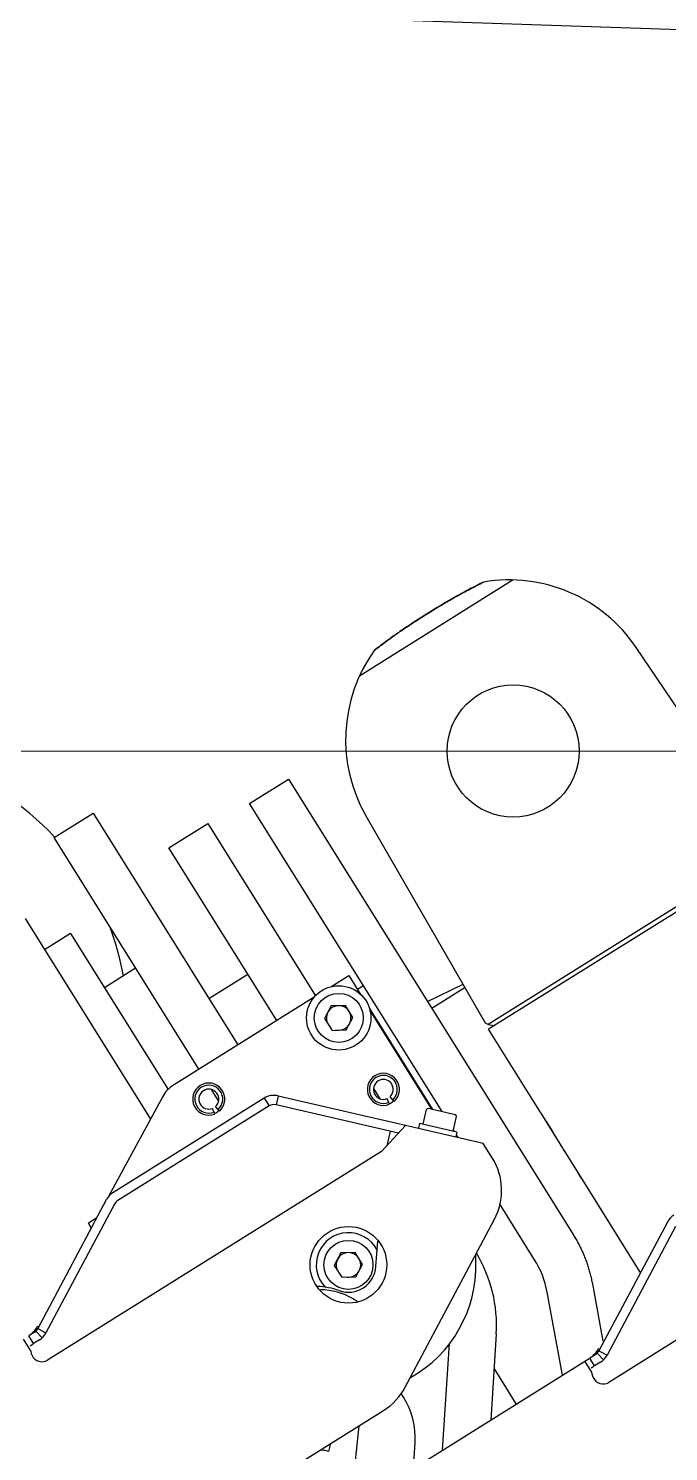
# Model space of a CAD drawing. Header units: millimetres. Extents: x 1084702 to 1166801, y 36632 to 124519.
# Drawn here: x 1098252.4 to 1098461.3, y 107416.3 to 107880.6 of the extents above; entities that cross this region are included whole.
import ezdxf

# ---------------------------------------------------------------- set-up
doc = ezdxf.new("R2010")
doc.units = ezdxf.units.MM
doc.header["$LTSCALE"] = 250
doc.linetypes.add('CENTER', pattern=[3, 2.5, -0.25, 0, -0.25])
doc.layers.get('0').update_dxf_attribs({"color": 255})

# ---------------------------------------------------------------- blocks, each defined once
blk = doc.blocks.new('PK65002M m platform_side')
at = {"linetype": 'Continuous'}
for p, q in [((-9757.78, 6746.61), (-9807.97, 6715.24)), ((-9774.15, 6742.47), (-9774.66, 6742.19)), ((-9674.06, 6659.96), (-9717.65, 6724.58)), ((-9843.82, 6673.71), (-9831.1, 6681.66)), ((-9831.1, 6681.66), (-9738.06, 6532.76)), ((-9780.99, 6573.16), (-9843.82, 6673.71)), ((-9907.61, 6662.57), (-9894.89, 6670.52)), ((-9894.89, 6670.52), (-9847.67, 6594.94)), ((-9870.13, 6659.2), (-9857.41, 6667.15)), ((-9857.41, 6667.15), (-9822.31, 6610.97)), ((-9766.79, 6602.01), (-9805.77, 6669.52)), ((-9860.39, 6586.99), (-9907.61, 6662.57)), ((-9834.95, 6602.89), (-9870.13, 6659.2)), ((-9674.11, 6659), (-9765.91, 6601.64)), ((-9672.54, 6658.31), (-9765.82, 6600.02)), ((-9917.08, 6636.21), (-9876.17, 6570.74)), ((-9902.22, 6631.29), (-9910.7, 6625.99)), ((-9902.22, 6631.29), (-9870.41, 6580.39)), ((-9880.99, 6619.96), (-9891.16, 6613.6)), ((-9844.34, 6617.93), (-9857.07, 6609.98)), ((-9817.3, 6613.9), (-9811.43, 6617.57)), ((-9811.43, 6617.57), (-9807.59, 6611.42)), ((-9806.62, 6614.17), (-9808.55, 6612.96)), ((-9785.75, 6609.08), (-9774.11, 6614.69)), ((-9773.51, 6613.65), (-9784.37, 6606.86)), ((-9822.7, 6610.54), (-9868.68, 6581.81)), ((-9817.17, 6607.65), (-9819.34, 6603.57)), ((-9812.55, 6607.81), (-9817.17, 6607.65)), ((-9810.11, 6603.9), (-9812.55, 6607.81)), ((-9804.69, 6606.78), (-9784.13, 6573.88)), ((-9819.34, 6603.57), (-9816.89, 6599.66)), ((-9812.27, 6599.82), (-9810.11, 6603.9)), ((-9784.3, 6573.92), (-9804.57, 6606.36)), ((-9765.91, 6601.64), (-9766.79, 6602.01)), ((-9816.89, 6599.66), (-9812.27, 6599.82)), ((-9765.91, 6601.64), (-9763.89, 6601.23)), ((-9753.91, 6580.96), (-9765.82, 6600.02)), ((-9853.93, 6576.66), (-9856.25, 6580.37)), ((-9803.38, 6580.69), (-9801.32, 6577.38)), ((-9752.27, 6578.32), (-9753.91, 6580.96)), ((-9872.16, 6578.11), (-9889.77, 6545.73)), ((-9839.01, 6577.56), (-9888.43, 6546.68)), ((-9837.42, 6575.02), (-9886.84, 6544.14)), ((-9855.16, 6572.37), (-9855.91, 6574.23)), ((-9853.61, 6573.34), (-9854.95, 6574.82)), ((-9839.01, 6577.56), (-9837.42, 6575.02)), ((-9834.48, 6578.32), (-9835.15, 6575.4)), ((-9795.18, 6566.17), (-9835.15, 6575.4)), ((-9834.48, 6578.32), (-9792.88, 6568.72)), ((-9798.18, 6575.55), (-9798.93, 6577.4)), ((-9796.64, 6576.51), (-9797.97, 6578)), ((-9776.68, 6572.16), (-9785.45, 6574.19)), ((-9749.11, 6573.27), (-9752.27, 6578.32)), ((-9787.15, 6569.04), (-9786.05, 6573.81)), ((-9777.41, 6566.79), (-9776.31, 6571.56)), ((-9747.03, 6569.94), (-9744.96, 6566.63)), ((-9792.9, 6568.62), (-9800.8, 6560.14)), ((-9797.93, 6566.8), (-9799.03, 6562.04)), ((-9767.55, 6562.77), (-9792.9, 6568.62)), ((-9788.37, 6569.32), (-9788.73, 6567.76)), ((-9776.19, 6566.51), (-9788.37, 6569.32)), ((-9776.95, 6566.68), (-9777.3, 6567.25)), ((-9776.19, 6566.51), (-9776.55, 6564.95)), ((-9775.75, 6564.76), (-9776.37, 6565.75)), ((-9733.26, 6547.91), (-9744.96, 6566.63)), ((-9764.61, 6558.06), (-9767.55, 6562.77)), ((-9739.76, 6558.3), (-9740.97, 6560.25)), ((-9800.8, 6560.14), (-9909.7, 6492.1)), ((-9617.72, 6552.87), (-9726.62, 6484.82)), ((-9716.31, 6520.78), (-9733.26, 6547.91)), ((-9890.55, 6544.41), (-9912.91, 6502.36)), ((-9887.9, 6543), (-9910.26, 6500.95)), ((-9750.79, 6524.81), (-9762.25, 6543.17)), ((-9893.79, 6538.35), (-9896.37, 6536.74)), ((-9793.05, 6483.25), (-9763.91, 6538.07)), ((-9707.47, 6537.14), (-9729.83, 6495.09)), ((-9895.46, 6535.28), (-9896.37, 6536.74)), ((-9704.82, 6535.73), (-9727.18, 6493.68)), ((-9802.59, 6522.61), (-9802.01, 6530.93)), ((-9814, 6527.09), (-9816.17, 6523.01)), ((-9809.38, 6527.25), (-9814, 6527.09)), ((-9806.93, 6523.34), (-9809.38, 6527.25)), ((-9809.1, 6519.26), (-9806.93, 6523.34)), ((-9770.12, 6526.39), (-9770.04, 6524.11)), ((-9816.17, 6523.01), (-9813.72, 6519.1)), ((-9813.72, 6519.1), (-9809.1, 6519.26)), ((-9741.75, 6487.16), (-9746.72, 6514.31)), ((-9731.96, 6517.01), (-9728.54, 6498.3)), ((-9913.97, 6501.22), (-9915.88, 6500.03)), ((-9914.29, 6497.48), (-9915.88, 6500.03)), ((-9913.5, 6501.59), (-9911.44, 6499.4)), ((-9912.91, 6502.36), (-9910.26, 6500.95)), ((-9763.33, 6500.62), (-9765.14, 6472.55)), ((-9915.37, 6495.44), (-9917.57, 6498.97)), ((-9915.4, 6496.79), (-9914.45, 6497.38)), ((-9912.38, 6498.68), (-9914.29, 6497.48)), ((-9780.81, 6462.76), (-9778.56, 6497.47)), ((-11575.61, 5341.24), (-9732.96, 6492.65)), ((-9915.03, 6494.26), (-9914.76, 6493.65)), ((-9734.49, 6491.7), (-9734.1, 6491.07)), ((-9734.1, 6491.07), (-9732.29, 6488.17)), ((-9730.88, 6493.95), (-9732.8, 6492.76)), ((-9731.21, 6490.21), (-9732.8, 6492.76)), ((-9729.3, 6491.41), (-9731.21, 6490.21)), ((-9730.42, 6494.31), (-9728.36, 6492.13)), ((-9729.83, 6495.09), (-9727.18, 6493.68)), ((-9756.77, 6477.78), (-9764.05, 6489.43)), ((-9732.32, 6489.52), (-9731.79, 6489.85)), ((-9731.95, 6486.98), (-9731.68, 6486.38)), ((-9731.79, 6489.85), (-9731.37, 6490.11)), ((-9793.54, 6480.01), (-9794.33, 6481.27)), ((-9889.82, 6419.62), (-9800.11, 6475.68)), ((-9808.13, 6470.66), (-9810.94, 6443.93)), ((-9817.94, 6462.29), (-9817.34, 6464.91)), ((-9790.32, 6456.81), (-9789.79, 6465.17)), ((-9817.94, 6462.29), (-9819.13, 6462.56))]:
    blk.add_line(p, q, dxfattribs=at)
for points in [[(-9796.64, 6728.46), (-9796.29, 6728.71), (-9795.93, 6728.96), (-9795.55, 6729.22), (-9795.16, 6729.49), (-9794.76, 6729.77), (-9794.35, 6730.06), (-9793.92, 6730.35), (-9793.48, 6730.64), (-9793.03, 6730.95), (-9792.58, 6731.25), (-9792.11, 6731.56), (-9791.64, 6731.87), (-9791.16, 6732.19), (-9790.67, 6732.51), (-9790.18, 6732.83), (-9789.68, 6733.16), (-9789.17, 6733.48), (-9788.66, 6733.81), (-9788.15, 6734.14), (-9787.63, 6734.47), (-9787.11, 6734.8), (-9786.59, 6735.12), (-9786.07, 6735.45), (-9785.54, 6735.78), (-9785.02, 6736.11), (-9784.5, 6736.43), (-9783.97, 6736.75), (-9783.45, 6737.07), (-9782.93, 6737.39), (-9782.41, 6737.71), (-9781.9, 6738.02), (-9781.39, 6738.33), (-9780.88, 6738.63), (-9780.38, 6738.93), (-9779.88, 6739.22), (-9779.4, 6739.51), (-9778.91, 6739.79), (-9778.44, 6740.06), (-9777.97, 6740.33), (-9777.52, 6740.6), (-9777.07, 6740.85), (-9776.63, 6741.1), (-9776.2, 6741.34), (-9775.79, 6741.57), (-9775.39, 6741.8), (-9775, 6742.01), (-9774.62, 6742.21)], [(-9774.66, 6742.19), (-9775.04, 6741.99), (-9775.42, 6741.78), (-9775.82, 6741.56), (-9776.24, 6741.33), (-9776.66, 6741.09), (-9777.1, 6740.84), (-9777.54, 6740.58), (-9778, 6740.32), (-9778.46, 6740.05), (-9778.94, 6739.78), (-9779.42, 6739.5), (-9779.91, 6739.21), (-9780.4, 6738.92), (-9780.9, 6738.62), (-9781.4, 6738.32), (-9781.91, 6738.01), (-9782.42, 6737.7), (-9782.94, 6737.39), (-9783.46, 6737.07), (-9783.98, 6736.75), (-9784.5, 6736.43), (-9785.02, 6736.11), (-9785.54, 6735.78), (-9786.06, 6735.46), (-9786.59, 6735.13), (-9787.11, 6734.8), (-9787.62, 6734.47), (-9788.14, 6734.15), (-9788.65, 6733.82), (-9789.16, 6733.49), (-9789.66, 6733.17), (-9790.16, 6732.85), (-9790.65, 6732.53), (-9791.13, 6732.21), (-9791.61, 6731.89), (-9792.08, 6731.58), (-9792.55, 6731.27), (-9793, 6730.97), (-9793.45, 6730.67), (-9793.88, 6730.37), (-9794.31, 6730.08), (-9794.73, 6729.8), (-9795.13, 6729.52), (-9795.52, 6729.25), (-9795.89, 6728.99), (-9796.25, 6728.73), (-9796.6, 6728.49)], [(-9774.62, 6742.21), (-9774.11, 6742.49), (-9773.59, 6742.77), (-9773.06, 6743.05), (-9772.53, 6743.34), (-9771.99, 6743.62), (-9771.45, 6743.9), (-9770.9, 6744.19), (-9770.34, 6744.47), (-9769.78, 6744.76), (-9769.2, 6745.05), (-9768.62, 6745.34), (-9768.03, 6745.63), (-9767.43, 6745.93)], [(-9767.43, 6745.93), (-9768.03, 6745.63), (-9768.63, 6745.34), (-9769.21, 6745.04), (-9769.79, 6744.75), (-9770.36, 6744.46), (-9770.92, 6744.18), (-9771.48, 6743.89), (-9772.02, 6743.6), (-9772.56, 6743.32), (-9773.1, 6743.04), (-9773.62, 6742.76), (-9774.15, 6742.47)], [(-9796.6, 6728.49), (-9797.08, 6728.14), (-9797.56, 6727.8), (-9798.05, 6727.45), (-9798.53, 6727.09), (-9799.03, 6726.73), (-9799.52, 6726.36), (-9800.02, 6725.99), (-9800.53, 6725.61), (-9801.04, 6725.23), (-9801.55, 6724.84), (-9802.07, 6724.44), (-9802.6, 6724.03), (-9803.13, 6723.62)], [(-9803.13, 6723.62), (-9802.6, 6724.03), (-9802.08, 6724.43), (-9801.56, 6724.83), (-9801.05, 6725.22), (-9800.54, 6725.6), (-9800.04, 6725.98), (-9799.54, 6726.35), (-9799.05, 6726.71), (-9798.56, 6727.07), (-9798.08, 6727.42), (-9797.59, 6727.77), (-9797.11, 6728.12), (-9796.64, 6728.46)], [(-9748.71, 6572.63), (-9748.79, 6572.76), (-9748.87, 6572.88), (-9748.95, 6573.01), (-9749.03, 6573.14), (-9749.11, 6573.27)], [(-9740.97, 6560.25), (-9741.07, 6560.41), (-9748.71, 6572.63)], [(-9739.55, 6557.98), (-9739.66, 6558.14), (-9739.76, 6558.3)], [(-9736.65, 6553.32), (-9736.75, 6553.49), (-9736.86, 6553.66), (-9736.96, 6553.83), (-9737.07, 6554), (-9737.17, 6554.16), (-9737.28, 6554.33), (-9737.38, 6554.5), (-9737.49, 6554.67), (-9737.59, 6554.83), (-9739.55, 6557.98)], [(-9734.85, 6550.45), (-9734.96, 6550.62), (-9735.07, 6550.79), (-9735.17, 6550.96), (-9735.28, 6551.13), (-9735.38, 6551.3), (-9735.49, 6551.47), (-9736.65, 6553.32)], [(-9738.06, 6532.76), (-9737.86, 6532.43), (-9737.65, 6532.09), (-9737.45, 6531.75), (-9737.25, 6531.41), (-9737.05, 6531.07), (-9736.86, 6530.72), (-9736.67, 6530.37), (-9736.49, 6530.03), (-9736.3, 6529.68), (-9736.12, 6529.33), (-9735.94, 6528.97), (-9735.77, 6528.62), (-9735.6, 6528.26), (-9735.43, 6527.9), (-9735.26, 6527.55), (-9735.1, 6527.19), (-9734.94, 6526.82), (-9734.79, 6526.46), (-9734.63, 6526.1), (-9734.48, 6525.73), (-9734.34, 6525.36), (-9734.2, 6524.99), (-9734.06, 6524.62), (-9733.92, 6524.25), (-9733.79, 6523.88), (-9733.66, 6523.51), (-9733.53, 6523.13), (-9733.41, 6522.76), (-9733.29, 6522.38), (-9733.17, 6522), (-9733.06, 6521.62), (-9732.95, 6521.24), (-9732.84, 6520.86), (-9732.74, 6520.48), (-9732.64, 6520.1), (-9732.54, 6519.71), (-9732.45, 6519.33), (-9732.36, 6518.94), (-9732.27, 6518.56), (-9732.19, 6518.17), (-9732.11, 6517.78), (-9732.03, 6517.4), (-9731.96, 6517.01)], [(-9915.36, 6495.42), (-9915.23, 6494.86), (-9915.03, 6494.26)], [(-9732.28, 6488.15), (-9732.15, 6487.59), (-9731.95, 6486.98)]]:
    blk.add_lwpolyline(points, dxfattribs=at)
for centre, radius in [((-9757.81, 6690.81), 21.55), ((-9814.72, 6603.73), 10.5), ((-9814.72, 6603.73), 8), ((-9811.55, 6523.17), 12.5), ((-9811.55, 6523.17), 8)]:
    blk.add_circle(centre, radius, dxfattribs=at)
for centre, radius, start, end in [((-9759.1, 6696.62), 50, 34, 99.5862), ((-9762.47, 6694.52), 50, 144.4147, 210), ((-9973.6, 6601.7), 90, 42.6609, 155.4728), ((-9973.6, 6601.7), 90, 10.0813, 20.5592), ((-9814.72, 6603.73), 4, 255, 195), ((-9800.15, 6580.41), 5.25, 312, 292), ((-9800.15, 6580.41), 4.56, 312, 292), ((-9800.15, 6580.41), 3.25, 312, 292), ((-9863.38, 6573.33), 10, 122, 151.4543), ((-9857.12, 6577.24), 5.25, 312, 292), ((-9857.12, 6577.24), 4.56, 312, 292), ((-9857.12, 6577.24), 3.25, 312, 292), ((-9835.83, 6572.47), 6, 77, 122), ((-9835.83, 6572.47), 3, 77, 122), ((-9800.15, 6580.41), 5, 292.3422, 311.6578), ((-9785.57, 6573.7), 0.5, 77, 167), ((-9857.12, 6577.24), 5, 292.3422, 311.6578), ((-9776.8, 6571.67), 0.5, 347, 77), ((-9781.57, 6547.46), 20, 332.01, 32), ((-9885.25, 6541.59), 6, 122, 152), ((-9885.25, 6541.59), 3, 122, 152), ((-9702.17, 6534.32), 6, 122, 152), ((-9811.55, 6523.17), 10.5, 27.0223, 224.4138), ((-9811.55, 6523.17), 4, 255, 195), ((-9811.51, 6522.66), 41.5, 299.0876, 2), ((-9808.23, 6503.52), 45, 356.3, 31.3854), ((-9776.23, 6508.92), 30, 10.356, 32), ((-9811.57, 6523.24), 9, 250.5613, 356), ((-9822.88, 6491.18), 25, 70.5613, 87.317), ((-9820.53, 6495.01), 20, 58.3878, 90.3348), ((-9822.88, 6491.18), 24.5, 54.6918, 58.3878), ((-9921.68, 6508.01), 10, 311.8181, 331.4543), ((-9915.56, 6503.77), 3, 302, 332), ((-9915.56, 6503.77), 6, 302, 332), ((-9738.6, 6500.74), 10, 311.8181, 331.4543), ((-9911.56, 6495.06), 3.5, 203.7866, 302), ((-9732.47, 6496.49), 3, 302, 332), ((-9732.47, 6496.49), 6, 302, 332), ((-9728.47, 6487.79), 3.5, 203.7866, 302), ((-9810.71, 6492.64), 20, 302, 332.01), ((-9814.74, 6466.76), 25, 356.3559, 31.9996), ((-9820.48, 6456.71), 6, 77, 94.2281)]:
    blk.add_arc(centre, radius, start, end, dxfattribs=at)
blk = doc.blocks.new('profil_B4_1')
at = {"linetype": 'CENTER'}
for p, q in [((87529.94, 72023.18), (73400.69, 72500.02)), ((73351.83, 72015.53), (87618.29, 72021.07))]:
    blk.add_line(p, q, dxfattribs=at)
blk.add_blockref('PK65002M m platform_side', (90405.39, 65327.55), dxfattribs=at)

msp = doc.modelspace()

# ---------------------------------------------------------------- block references
msp.add_blockref('profil_B4_1', (1017763.01, 35626.47))

doc.saveas('drawing.dxf')
